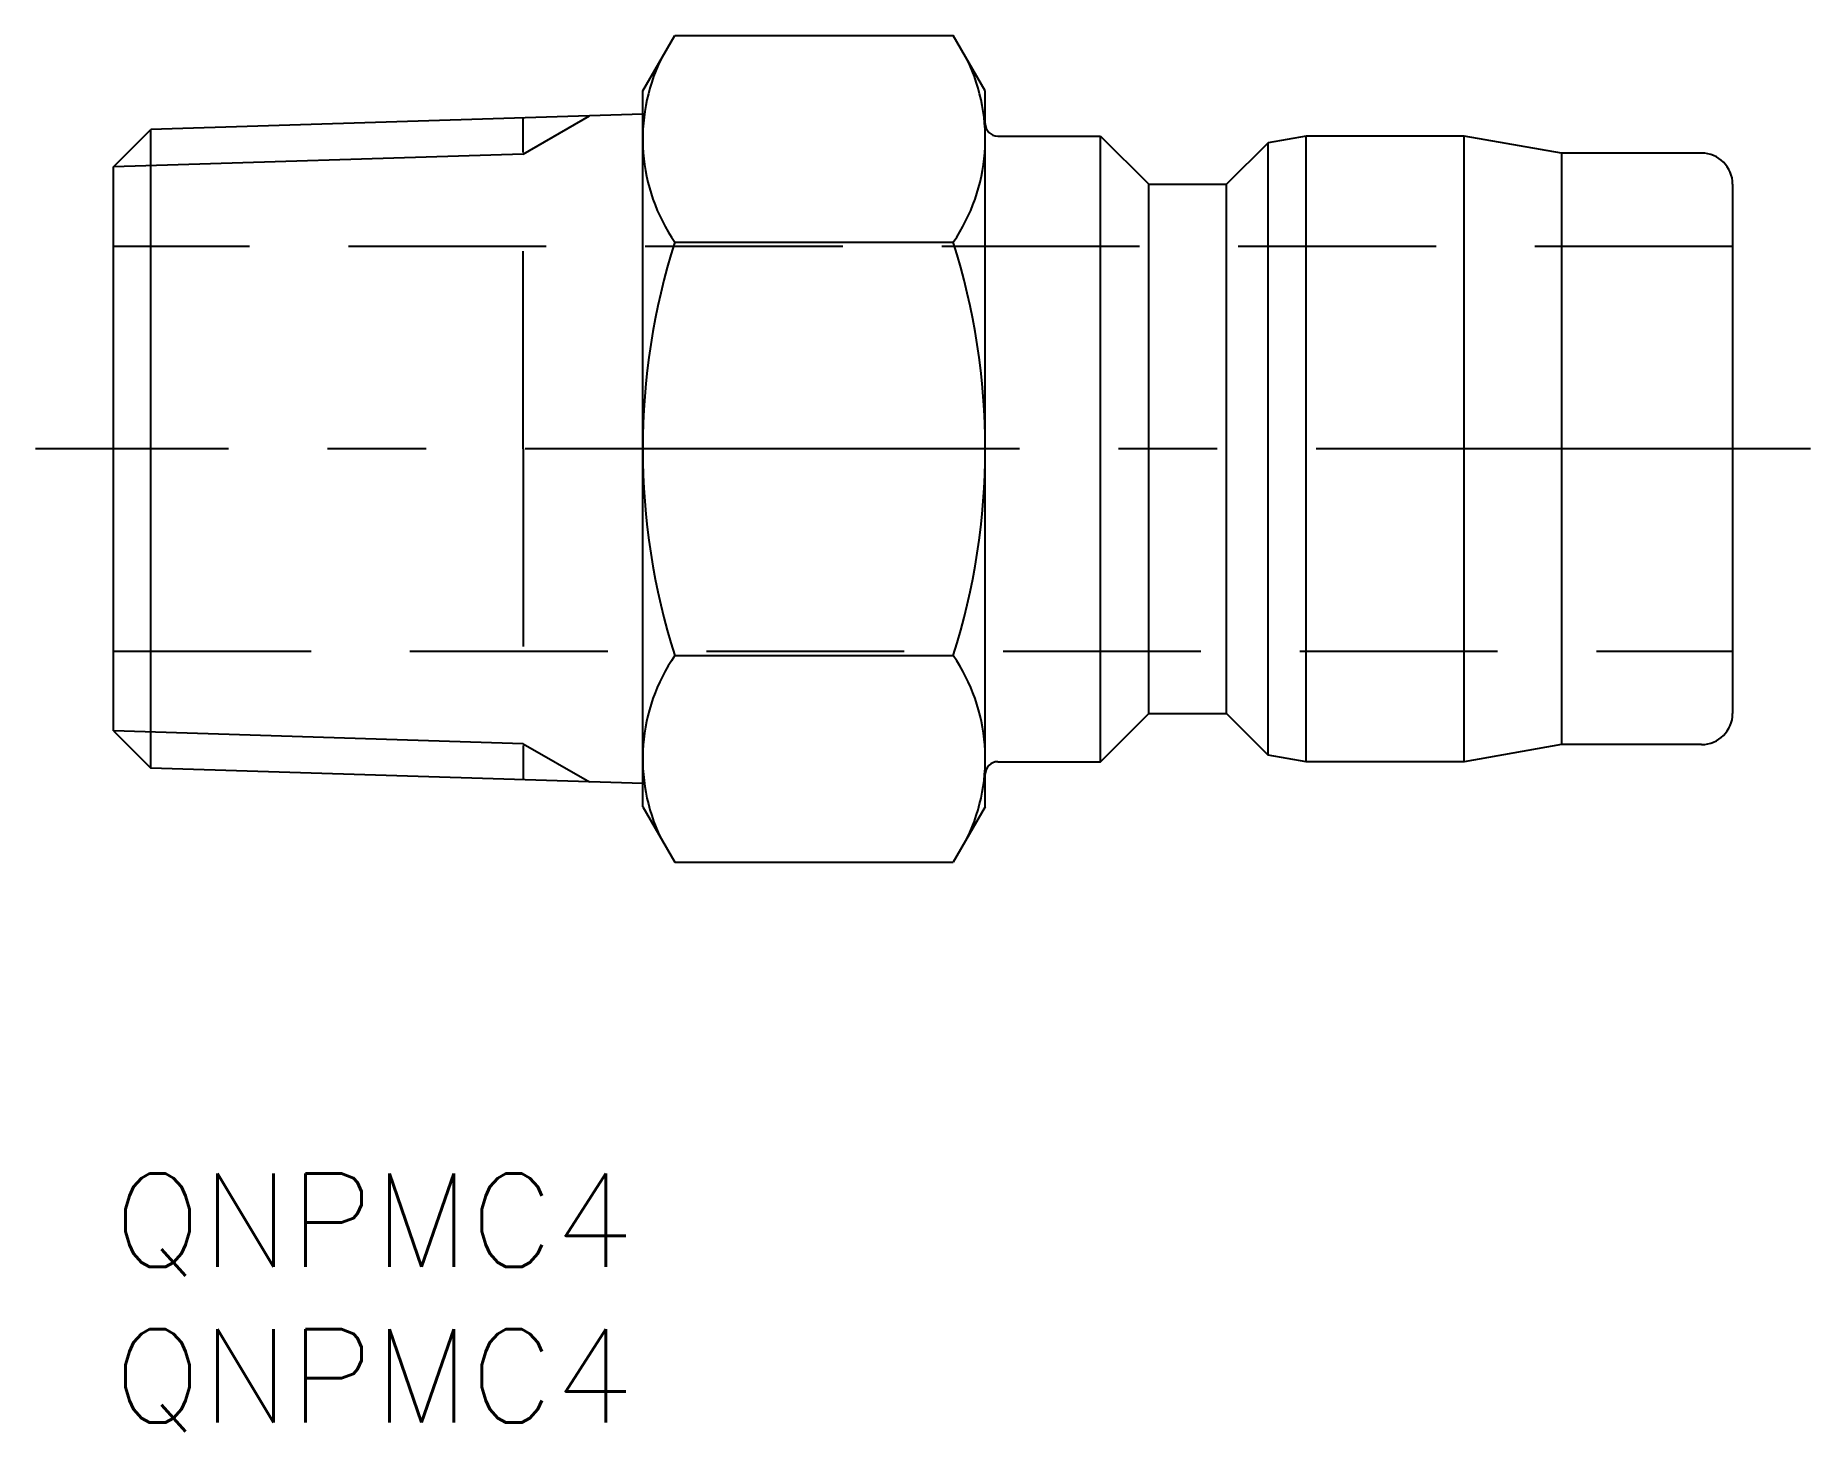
# Model space of a CAD drawing. Extents: x -2.5 to 54.5, y -8.3 to 36.6.
import ezdxf

# ---------------------------------------------------------------- set-up
doc = ezdxf.new("R2010")
doc.units = 0
doc.header["$LTSCALE"] = 0.5
doc.linetypes.add('CENTER', pattern=[50.8, 31.75, -6.35, 6.35, -6.35])
doc.linetypes.add('DASHED', pattern=[19.05, 12.7, -6.35])
for name, color, linetype in [('MSM_CENTER', 1, 'CENTER'), ('MSM_CONTINUOUS', 7, 'CONTINUOUS'), ('MSM_DASHED', 4, 'DASHED'), ('MSM_NARROW', 5, 'CONTINUOUS'), ('MSM_PART_NUMBER', 7, 'CONTINUOUS')]:
    doc.layers.add(name, color=color, linetype=linetype)
doc.styles.get("Standard").update_dxf_attribs({"font": 'txt.shx', "height": 3, "bigfont": 'bigfont.shx'})

msp = doc.modelspace()

# ---------------------------------------------------------------- linework, layer by layer
at = {"layer": 'MSM_CENTER'}
msp.add_line((54.5, 23.279), (-2.5, 23.279), dxfattribs=at)
at = {"layer": 'MSM_CONTINUOUS'}
for p, q in [((17, 34.779), (18.027, 36.558)), ((18.027, 36.558), (26.973, 36.558)), ((28, 34.779), (26.973, 36.558)), ((17, 11.779), (17, 34.779)), ((28, 11.779), (28, 34.779)), ((17, 34.033), (1.2, 33.539)), ((0, 32.34), (1.2, 33.539)), ((1.2, 13.019), (1.2, 33.539)), ((28.4, 33.329), (31.7, 33.329)), ((31.7, 33.329), (33.25, 31.779)), ((31.7, 13.229), (31.7, 33.329)), ((37.086, 33.115), (35.75, 31.779)), ((38.3, 33.329), (37.086, 33.115)), ((37.086, 13.443), (37.086, 33.115)), ((38.3, 13.229), (38.3, 33.329)), ((43.381, 33.329), (38.3, 33.329)), ((43.381, 13.229), (43.381, 33.329)), ((46.5, 32.779), (43.381, 33.329)), ((46.5, 32.779), (46.5, 13.779)), ((51, 32.779), (46.5, 32.779)), ((0, 14.219), (0, 32.34)), ((33.25, 14.779), (33.25, 31.779)), ((33.25, 31.779), (35.75, 31.779)), ((35.75, 14.779), (35.75, 31.779)), ((52, 31.779), (52, 14.779)), ((18.027, 29.919), (26.973, 29.919)), ((18.027, 16.64), (26.973, 16.64)), ((31.7, 13.229), (33.25, 14.779)), ((33.25, 14.779), (35.75, 14.779)), ((37.086, 13.443), (35.75, 14.779)), ((0, 14.219), (1.2, 13.019)), ((46.5, 13.779), (43.381, 13.229)), ((51, 13.779), (46.5, 13.779)), ((28.4, 13.229), (31.7, 13.229)), ((38.3, 13.229), (37.086, 13.443)), ((43.381, 13.229), (38.3, 13.229)), ((17, 12.525), (1.2, 13.019)), ((17, 11.779), (18.027, 10)), ((28, 11.779), (26.973, 10)), ((18.027, 10), (26.973, 10))]:
    msp.add_line(p, q, dxfattribs=at)
for centre, radius, start, end in [((22.878, 33.238), 5.878, 154.3842, 214.3842), ((22.122, 33.238), 5.878, 325.6158, 25.6158), ((28.4, 33.729), 0.4, 180, 270), ((51, 31.779), 1, 0, 90), ((38.973, 23.279), 21.973, 162.412, 197.588), ((6.027, 23.279), 21.973, 342.412, 17.588), ((22.878, 13.32), 5.878, 145.6158, 205.6158), ((22.122, 13.32), 5.878, 334.3842, 34.3842), ((51, 14.779), 1, 270, 0), ((28.4, 12.829), 0.4, 90, 180)]:
    msp.add_arc(centre, radius, start, end, dxfattribs=at)
at = {"layer": 'MSM_DASHED'}
for p, q in [((13.16, 23.279), (13.16, 33.913)), ((52, 29.779), (0, 29.779)), ((13.16, 23.279), (13.16, 12.645)), ((0, 16.779), (52, 16.779))]:
    msp.add_line(p, q, dxfattribs=at)
at = {"layer": 'MSM_NARROW'}
for p, q in [((13.16, 32.751), (15.288, 33.979)), ((13.16, 32.751), (0, 32.34)), ((13.16, 13.807), (0, 14.219)), ((13.16, 13.807), (15.288, 12.579))]:
    msp.add_line(p, q, dxfattribs=at)

# ---------------------------------------------------------------- texts
at = {"layer": 'MSM_PART_NUMBER'}
for p in [(0, -3), (0, -8)]:
    msp.add_text('QNPMC4', height=3, dxfattribs=at).set_placement(p)

doc.saveas('drawing.dxf')
